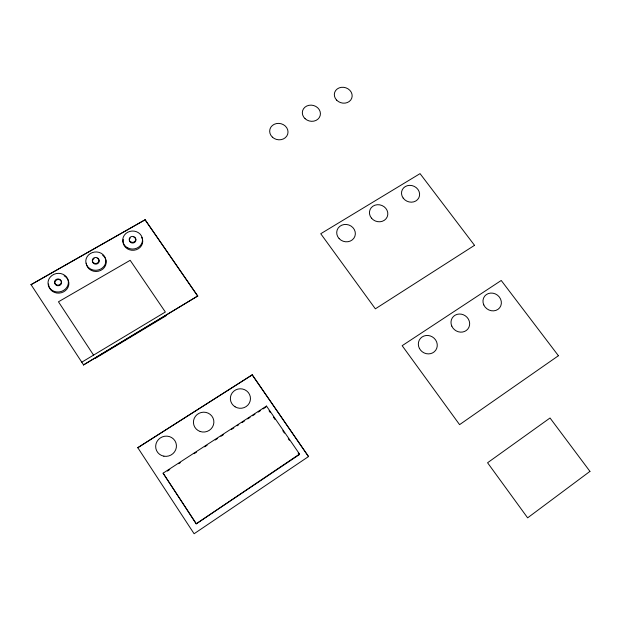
<?xml version="1.0" encoding="UTF-8"?>
<svg xmlns="http://www.w3.org/2000/svg" width="621" height="621" viewBox="0 0 621 621"><rect width="100%" height="100%" fill="white"/><g stroke="black" fill="none" stroke-linecap="round" stroke-linejoin="round"><path stroke-width="0.93" d="M252.173 374.89L137.777 447.702L252.173 374.89L308.552 456.606L252.204 374.719M266.331 406.817L266.502 406.056L299.539 454.06L299.26 454.657L196.189 523.852L163.098 473.179L266.502 406.056M137.722 447.57L194.101 533.742L308.614 456.489M196.189 523.852L299.539 454.06M167.344 471.091L169.774 469.507M178.701 463.716L180.323 462.661M194.117 453.703L196.546 452.127M204.666 446.856L207.096 445.273M215.215 440.01L217.645 438.426M220.89 436.322L223.327 434.739M231.439 429.468L233.876 427.892M237.121 425.781L238.743 424.725M241.988 422.622L244.426 421.038M247.67 418.934L250.1 417.351M252.537 415.775L254.967 414.191M258.212 412.088L260.649 410.504M263.087 408.921L265.516 407.345M197.742 295.992L83.556 364.907L197.742 295.992L145.143 219.756L31.05 284.651L145.143 219.756M95.052 358.488L165.954 315.833M81.778 362.19L165.349 312.014L130.169 260.308L58.459 301.79L93.561 355.119M145.19 220.028L197.75 296.209M269.072 410.799L270.174 412.398M273.465 417.18L275.111 419.571M282.796 430.741L284.441 433.132M288.284 438.713L289.378 440.305M298.158 453.066L299.26 454.657M163.098 473.179L196.12 523.472M31.05 284.651L83.556 364.907M58.63 279.543A3.408 3.097 -10.6 0 1 61.153 284.108A3.408 3.097 -10.6 0 1 55.494 284.597A3.408 3.097 -10.6 0 1 57.404 279.652M97.155 258.266A3.353 3.051 -6.6 0 1 98.576 262.799A3.353 3.051 -6.6 0 1 93.391 263.226A3.353 3.051 -6.6 0 1 94.105 258.515M133.903 237.238A3.291 3.004 -2.5 0 1 135.518 241.453A3.291 3.004 -2.5 0 1 130.736 242.485A3.291 3.004 -2.5 0 1 130.169 238.053M64.134 275.786A10.2 9.268 -10.7 0 1 63.575 291.854A10.2 9.268 -10.7 0 1 48.562 283.999M102.636 255.2A10.014 9.129 -6.7 0 1 100.765 270.391A10.014 9.129 -6.7 0 1 86.241 263.149M141.774 237.362A9.851 8.981 -2.6 0 1 134.043 250.232A9.851 8.981 -2.6 0 1 123.269 239.473M589.95 471.378L527.633 517.844L487.57 462.761L550.027 417.995L589.95 471.378M558.419 355.732L459.587 424.648L402.16 345.687L501.232 280.475L558.419 355.732M474.522 245.326L375.363 308.831L320.746 233.737L420.052 173.632L474.522 245.326M163.866 456.187A10.441 10.068 -22 0 0 175.945 442.897A10.441 10.068 -22 0 0 158.355 439.637A10.441 10.068 -22 0 0 163.866 456.187M235.103 406.817A10.06 9.757 1.9 0 0 250.465 398.876A10.06 9.757 1.9 0 0 235.662 389.934A10.06 9.757 1.9 0 0 235.103 406.817M200.179 431.502A10.239 9.928 -11 0 0 213.725 420.262A10.239 9.928 -11 0 0 197.074 414.587A10.239 9.928 -11 0 0 200.179 431.502M56.651 284.985A3.416 3.105 -10.6 0 0 61.324 281.538A3.416 3.105 -10.6 0 0 55.867 279.66A3.416 3.105 -10.6 0 0 56.651 284.985M94.175 263.265A3.353 3.058 -6.6 0 0 98.98 260.199A3.353 3.058 -6.6 0 0 93.763 257.987A3.353 3.058 -6.6 0 0 94.175 263.265M130.876 242.011A3.299 3.004 -2.5 0 0 135.797 239.333A3.299 3.004 -2.5 0 0 130.829 236.803A3.299 3.004 -2.5 0 0 130.876 242.011M54.337 291.42A10.231 9.299 -10.6 0 0 68.31 281.088A10.231 9.299 -10.6 0 0 51.954 275.491A10.231 9.299 -10.6 0 0 54.337 291.42M91.45 269.452A10.052 9.152 -6.6 0 0 105.842 260.261A10.052 9.152 -6.6 0 0 90.185 253.647A10.052 9.152 -6.6 0 0 91.45 269.452M127.771 247.926A9.882 9.005 -2.5 0 0 142.504 239.877A9.882 9.005 -2.5 0 0 127.6 232.324A9.882 9.005 -2.5 0 0 127.771 247.926M272.394 137.156A9.214 8.174 12.1 0 0 287.717 134.074A9.214 8.174 12.1 0 0 276.43 123.571A9.214 8.174 12.1 0 0 272.394 137.156M305.074 118.673A9.105 8.019 14.4 0 0 320.149 115.685A9.105 8.019 14.4 0 0 308.909 105.314A9.105 8.019 14.4 0 0 305.074 118.673M336.644 100.128A9.005 7.863 16.5 0 0 351.742 98.196A9.005 7.863 16.5 0 0 341.348 87.336A9.005 7.863 16.5 0 0 336.644 100.128M483.782 304.911A9.486 8.624 35 0 0 499.657 307.783A9.486 8.624 35 0 0 493.066 293.205A9.486 8.624 35 0 0 483.782 304.911M451.793 326.11A9.579 8.818 34.6 0 0 467.877 328.983A9.579 8.818 34.6 0 0 461.333 314.172A9.579 8.818 34.6 0 0 451.793 326.11M419.392 348.381A9.672 9.02 33.9 0 0 435.779 350.135A9.672 9.02 33.9 0 0 428.234 335.503A9.672 9.02 33.9 0 0 419.392 348.381M339.144 238.627A9.408 8.609 19.1 0 0 354.917 236.213A9.408 8.609 19.1 0 0 344.042 224.538A9.408 8.609 19.1 0 0 339.144 238.627M371.474 218.142A9.307 8.43 21.5 0 0 387.209 216.861A9.307 8.43 21.5 0 0 377.234 204.72A9.307 8.43 21.5 0 0 371.474 218.142M403.161 198.06A9.206 8.259 23.4 0 0 418.795 197.882A9.206 8.259 23.4 0 0 409.736 185.353A9.206 8.259 23.4 0 0 403.161 198.06"/></g></svg>
